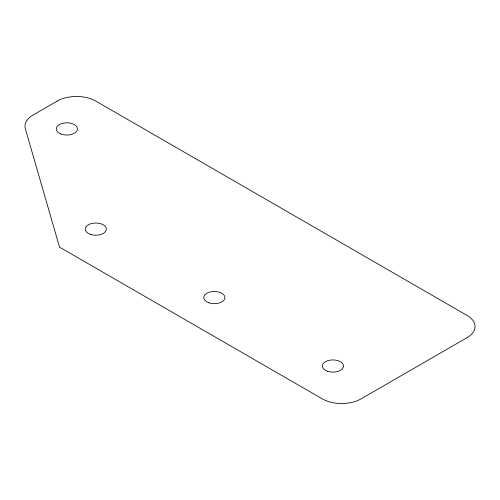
<?xml version="1.0" encoding="UTF-8"?>
<svg xmlns="http://www.w3.org/2000/svg" width="500" height="500" viewBox="0 0 500 500"><rect width="100%" height="100%" fill="white"/><g stroke="black" fill="none" stroke-linecap="round" stroke-linejoin="round"><path stroke-width="0.75" d="M57.231 101.088L32.987 115.081A27.275 15.744 0 0 0 25.369 128.806L59.538 247.15L322.394 398.913A27.275 15.744 0 0 0 360.969 398.913L467.031 337.681A27.275 15.744 0 0 0 467.031 315.413L95.8 101.088A27.275 15.744 0 0 0 57.231 101.088M60.95 133.975A10.569 6.1 0 0 0 77.419 129.356A10.569 6.1 0 0 0 62.256 123.431A10.569 6.1 0 0 0 60.95 133.975M90.519 234.406A10.569 6.1 0 0 0 106.369 229.125A10.569 6.1 0 0 0 90.519 223.837A10.569 6.1 0 0 0 90.519 234.406M208.438 302.625A10.569 6.1 0 0 0 224.906 298.012A10.569 6.1 0 0 0 209.744 292.087A10.569 6.1 0 0 0 208.438 302.625M327.644 371.306A10.569 6.1 0 0 0 343.494 366.025A10.569 6.1 0 0 0 327.644 360.744A10.569 6.1 0 0 0 327.644 371.306"/></g></svg>
